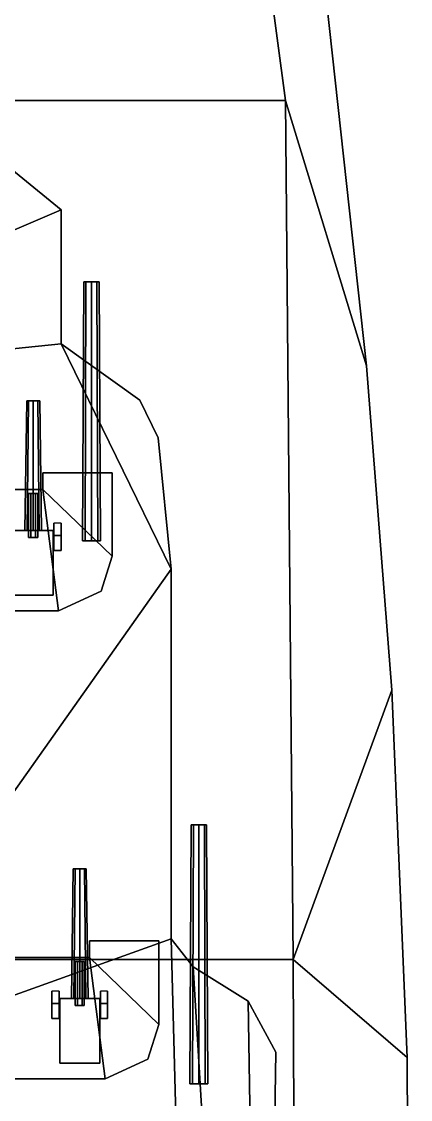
# Model space of a CAD drawing. Extents: x -13 to 13, y -77 to 74.
# Drawn here: x 7.41 to 13.42, y 6.37 to 23.02 of the extents above; entities that cross this region are included whole.
import ezdxf

# ---------------------------------------------------------------- set-up
doc = ezdxf.new("R2010")
doc.units = 0
doc.layers.get('0').update_dxf_attribs({"linetype": 'CONTINUOUS'})
for name, color, linetype in [('GUN', 1, 'CONTINUOUS'), ('SLEEVE', 5, 'CONTINUOUS'), ('SUPERSTRUCTURE', 3, 'CONTINUOUS'), ('TURRET', 2, 'CONTINUOUS')]:
    doc.layers.add(name, color=color, linetype=linetype)

msp = doc.modelspace()

# ---------------------------------------------------------------- linework, layer by layer
for points in [[(11.49, 21.8, 1.33), (12.74, 17.7, 1.33), (11.77, 26.53, 1.33), (11.23, 23.73, 1.33)], [(12.74, 17.7, 1.33), (12.74, 17.7), (11.77, 26.53), (11.77, 26.53, 1.33)], [(11.49, 21.8, 5.32), (11.23, 23.73, 5.31), (-11.23, 23.73, 5.31), (-11.49, 21.8, 5.32)], [(11.49, 21.8, 1.33), (11.23, 23.73, 1.33), (11.23, 23.73, 5.31), (11.49, 21.8, 5.32)], [(-11.49, 21.8, 5.32), (-11.61, 8.53, 5.21), (11.61, 8.53, 5.21), (11.49, 21.8, 5.32)], [(11.61, 8.53, 5.21), (11.61, 8.53, 1.33), (11.49, 21.8, 1.33), (11.49, 21.8, 5.32)], [(13.13, 12.69, 1.33), (12.74, 17.7, 1.33), (11.49, 21.8, 1.33), (11.61, 8.53, 1.33)], [(13.13, 12.69), (12.74, 17.7), (12.74, 17.7, 1.33), (13.13, 12.69, 1.33)], [(11.61, 8.53, 1.33), (13.37, 7.02, 1.33), (13.13, 12.69, 1.33), (11.61, 8.53, 1.33)], [(13.37, 7.02, 1.33), (13.37, 7.02), (13.13, 12.69), (13.13, 12.69, 1.33)], [(11.66, -3.69, 5.08), (11.61, 8.53, 5.21), (-11.61, 8.53, 5.21), (-11.66, -3.69, 5.08)], [(11.66, -3.69, 1.33), (11.61, 8.53, 1.33), (11.61, 8.53, 5.21), (11.66, -3.69, 5.08)], [(13.42, -4.53, 1.33), (13.37, 7.02, 1.33), (11.61, 8.53, 1.33), (11.66, -3.69, 1.33)], [(13.42, -4.53), (13.37, 7.02), (13.37, 7.02, 1.33), (13.42, -4.53, 1.33)]]:
    msp.add_3dface(points)
at = {"layer": 'GUN'}
for points in [[(8.37, 19, 6.31), (8.405, 19, 6.225), (8.391, 15, 6.211), (8.35, 15, 6.31)], [(8.405, 19, 6.395), (8.37, 19, 6.31), (8.35, 15, 6.31), (8.391, 15, 6.409)], [(8.61, 19, 6.31), (8.405, 19, 6.225), (8.37, 19, 6.31), (8.575, 19, 6.395)], [(8.575, 19, 6.395), (8.37, 19, 6.31), (8.405, 19, 6.395), (8.49, 19, 6.43)], [(8.405, 19, 6.225), (8.49, 19, 6.19), (8.49, 15, 6.17), (8.391, 15, 6.211)], [(8.49, 19, 6.43), (8.405, 19, 6.395), (8.391, 15, 6.409), (8.49, 15, 6.45)], [(8.575, 19, 6.225), (8.49, 19, 6.19), (8.405, 19, 6.225), (8.61, 19, 6.31)], [(8.49, 19, 6.19), (8.575, 19, 6.225), (8.589, 15, 6.211), (8.49, 15, 6.17)], [(8.575, 19, 6.395), (8.49, 19, 6.43), (8.49, 15, 6.45), (8.589, 15, 6.409)], [(8.575, 19, 6.225), (8.61, 19, 6.31), (8.63, 15, 6.31), (8.589, 15, 6.211)], [(8.61, 19, 6.31), (8.575, 19, 6.395), (8.589, 15, 6.409), (8.63, 15, 6.31)], [(7.519, 17.16, 8.861), (7.49, 17.16, 8.79), (7.46, 15.16, 8.79), (7.498, 15.16, 8.882)], [(7.49, 17.16, 8.79), (7.519, 17.16, 8.719), (7.498, 15.16, 8.698), (7.46, 15.16, 8.79)], [(7.661, 17.16, 8.861), (7.49, 17.16, 8.79), (7.519, 17.16, 8.861), (7.59, 17.16, 8.89)], [(7.69, 17.16, 8.79), (7.519, 17.16, 8.719), (7.49, 17.16, 8.79), (7.661, 17.16, 8.861)], [(7.59, 17.16, 8.89), (7.519, 17.16, 8.861), (7.498, 15.16, 8.882), (7.59, 15.16, 8.92)], [(7.519, 17.16, 8.719), (7.59, 17.16, 8.69), (7.59, 15.16, 8.66), (7.498, 15.16, 8.698)], [(7.661, 17.16, 8.719), (7.59, 17.16, 8.69), (7.519, 17.16, 8.719), (7.69, 17.16, 8.79)], [(7.661, 17.16, 8.861), (7.59, 17.16, 8.89), (7.59, 15.16, 8.92), (7.682, 15.16, 8.882)], [(7.59, 17.16, 8.69), (7.661, 17.16, 8.719), (7.682, 15.16, 8.698), (7.59, 15.16, 8.66)], [(7.69, 17.16, 8.79), (7.661, 17.16, 8.861), (7.682, 15.16, 8.882), (7.72, 15.16, 8.79)], [(7.661, 17.16, 8.719), (7.69, 17.16, 8.79), (7.72, 15.16, 8.79), (7.682, 15.16, 8.698)], [(10.065, 10.61, 6.335), (10.03, 10.61, 6.25), (10.01, 6.61, 6.25), (10.051, 6.61, 6.349)], [(10.03, 10.61, 6.25), (10.065, 10.61, 6.165), (10.051, 6.61, 6.151), (10.01, 6.61, 6.25)], [(10.27, 10.61, 6.25), (10.065, 10.61, 6.165), (10.03, 10.61, 6.25), (10.235, 10.61, 6.335)], [(10.235, 10.61, 6.335), (10.03, 10.61, 6.25), (10.065, 10.61, 6.335), (10.15, 10.61, 6.37)], [(10.15, 10.61, 6.37), (10.065, 10.61, 6.335), (10.051, 6.61, 6.349), (10.15, 6.61, 6.39)], [(10.065, 10.61, 6.165), (10.15, 10.61, 6.13), (10.15, 6.61, 6.11), (10.051, 6.61, 6.151)], [(10.235, 10.61, 6.165), (10.15, 10.61, 6.13), (10.065, 10.61, 6.165), (10.27, 10.61, 6.25)], [(10.235, 10.61, 6.335), (10.15, 10.61, 6.37), (10.15, 6.61, 6.39), (10.249, 6.61, 6.349)], [(10.15, 10.61, 6.13), (10.235, 10.61, 6.165), (10.249, 6.61, 6.151), (10.15, 6.61, 6.11)], [(10.27, 10.61, 6.25), (10.235, 10.61, 6.335), (10.249, 6.61, 6.349), (10.29, 6.61, 6.25)], [(10.235, 10.61, 6.165), (10.27, 10.61, 6.25), (10.29, 6.61, 6.25), (10.249, 6.61, 6.151)], [(8.21, 9.93, 8.79), (8.239, 9.93, 8.719), (8.218, 7.93, 8.698), (8.18, 7.93, 8.79)], [(8.239, 9.93, 8.861), (8.21, 9.93, 8.79), (8.18, 7.93, 8.79), (8.218, 7.93, 8.882)], [(8.41, 9.93, 8.79), (8.239, 9.93, 8.719), (8.21, 9.93, 8.79), (8.381, 9.93, 8.861)], [(8.381, 9.93, 8.861), (8.21, 9.93, 8.79), (8.239, 9.93, 8.861), (8.31, 9.93, 8.89)], [(8.239, 9.93, 8.719), (8.31, 9.93, 8.69), (8.31, 7.93, 8.66), (8.218, 7.93, 8.698)], [(8.31, 9.93, 8.89), (8.239, 9.93, 8.861), (8.218, 7.93, 8.882), (8.31, 7.93, 8.92)], [(8.381, 9.93, 8.719), (8.31, 9.93, 8.69), (8.239, 9.93, 8.719), (8.41, 9.93, 8.79)], [(8.31, 9.93, 8.69), (8.381, 9.93, 8.719), (8.402, 7.93, 8.698), (8.31, 7.93, 8.66)], [(8.381, 9.93, 8.861), (8.31, 9.93, 8.89), (8.31, 7.93, 8.92), (8.402, 7.93, 8.882)], [(8.381, 9.93, 8.719), (8.41, 9.93, 8.79), (8.44, 7.93, 8.79), (8.402, 7.93, 8.698)], [(8.41, 9.93, 8.79), (8.381, 9.93, 8.861), (8.402, 7.93, 8.882), (8.44, 7.93, 8.79)]]:
    msp.add_3dface(points, dxfattribs=at)
at = {"layer": 'SLEEVE'}
for points in [[(7.555, 15.73, 9.041), (7.52, 15.73, 8.98), (7.52, 15.05, 8.98), (7.555, 15.05, 9.041)], [(7.52, 15.73, 8.98), (7.555, 15.73, 8.919), (7.555, 15.05, 8.919), (7.52, 15.05, 8.98)], [(7.66, 15.73, 8.98), (7.52, 15.73, 8.98), (7.555, 15.73, 9.041), (7.625, 15.73, 9.041)], [(7.625, 15.73, 8.919), (7.555, 15.73, 8.919), (7.52, 15.73, 8.98), (7.66, 15.73, 8.98)], [(7.625, 15.73, 9.041), (7.555, 15.73, 9.041), (7.555, 15.05, 9.041), (7.625, 15.05, 9.041)], [(7.555, 15.73, 8.919), (7.625, 15.73, 8.919), (7.625, 15.05, 8.919), (7.555, 15.05, 8.919)], [(7.66, 15.73, 8.98), (7.625, 15.73, 9.041), (7.625, 15.05, 9.041), (7.66, 15.05, 8.98)], [(7.625, 15.73, 8.919), (7.66, 15.73, 8.98), (7.66, 15.05, 8.98), (7.625, 15.05, 8.919)], [(7.9, 15.16, 8.99), (7.9, 15.16, 8.58), (7.28, 15.16, 8.58), (7.28, 15.16, 8.99)], [(7.9, 15.16, 8.58), (7.9, 14.16, 8.58), (7.28, 14.16, 8.58), (7.28, 15.16, 8.58)], [(7.28, 15.16, 8.99), (7.28, 14.16, 8.99), (7.9, 14.16, 8.99), (7.9, 15.16, 8.99)], [(7.9, 14.16, 8.99), (7.9, 14.16, 8.58), (7.9, 15.16, 8.58), (7.9, 15.16, 8.99)], [(7.625, 15.05, 9.041), (7.555, 15.05, 9.041), (7.52, 15.05, 8.98), (7.66, 15.05, 8.98)], [(7.28, 14.16, 8.99), (7.28, 14.16, 8.58), (7.9, 14.16, 8.58), (7.9, 14.16, 8.99)], [(8.345, 8.5, 8.919), (8.275, 8.5, 8.919), (8.24, 8.5, 8.98), (8.38, 8.5, 8.98)], [(8.38, 8.5, 8.98), (8.24, 8.5, 8.98), (8.275, 8.5, 9.041), (8.345, 8.5, 9.041)], [(8.24, 8.5, 8.98), (8.275, 8.5, 8.919), (8.275, 7.82, 8.919), (8.24, 7.82, 8.98)], [(8.275, 8.5, 9.041), (8.24, 8.5, 8.98), (8.24, 7.82, 8.98), (8.275, 7.82, 9.041)], [(8.275, 8.5, 8.919), (8.345, 8.5, 8.919), (8.345, 7.82, 8.919), (8.275, 7.82, 8.919)], [(8.345, 8.5, 9.041), (8.275, 8.5, 9.041), (8.275, 7.82, 9.041), (8.345, 7.82, 9.041)], [(8.345, 8.5, 8.919), (8.38, 8.5, 8.98), (8.38, 7.82, 8.98), (8.345, 7.82, 8.919)], [(8.38, 8.5, 8.98), (8.345, 8.5, 9.041), (8.345, 7.82, 9.041), (8.38, 7.82, 8.98)], [(8.62, 7.93, 8.99), (8.62, 7.93, 8.58), (8, 7.93, 8.58), (8, 7.93, 8.99)], [(8, 7.93, 8.58), (8, 6.93, 8.58), (8, 6.93, 8.99), (8, 7.93, 8.99)], [(8.62, 7.93, 8.58), (8.62, 6.93, 8.58), (8, 6.93, 8.58), (8, 7.93, 8.58)], [(8, 7.93, 8.99), (8, 6.93, 8.99), (8.62, 6.93, 8.99), (8.62, 7.93, 8.99)], [(8.62, 6.93, 8.99), (8.62, 6.93, 8.58), (8.62, 7.93, 8.58), (8.62, 7.93, 8.99)], [(8.345, 7.82, 9.041), (8.275, 7.82, 9.041), (8.24, 7.82, 8.98), (8.38, 7.82, 8.98)], [(8, 6.93, 8.99), (8, 6.93, 8.58), (8.62, 6.93, 8.58), (8.62, 6.93, 8.99)]]:
    msp.add_3dface(points, dxfattribs=at)
at = {"layer": 'SUPERSTRUCTURE'}
for points in [[(6.72, 21.17, 7.4), (2.85, 20.29, 7.4), (3.76, 18.29, 7.4), (8.02, 20.11, 7.4)], [(6.72, 21.17, 5.31), (6.72, 21.17, 7.4), (8.02, 20.11, 7.4), (8.02, 20.11, 5.3)], [(8.02, 20.11, 7.4), (3.76, 18.29, 7.4), (4.31, 17.66, 7.4), (8.02, 18.04, 7.4)], [(8.02, 20.11, 5.3), (8.02, 20.11, 7.4), (8.02, 18.04, 7.4), (8.02, 18.04, 5.28)], [(9.72, 14.56, 7.4), (8.02, 18.04, 7.4), (4.31, 17.66, 7.4), (4.31, 6.91, 7.4)], [(8.02, 18.04, 5.28), (8.02, 18.04, 7.4), (9.24, 17.17, 7.4), (9.24, 17.17, 5.28)], [(9.24, 17.17, 7.4), (8.02, 18.04, 7.4), (9.72, 14.56, 7.4), (9.52, 16.59, 7.4)], [(9.24, 17.17, 5.28), (9.24, 17.17, 7.4), (9.52, 16.59, 7.4), (9.52, 16.59, 5.27)], [(9.52, 16.59, 5.27), (9.52, 16.59, 7.4), (9.72, 14.56, 7.4), (9.72, 14.56, 5.25)], [(9.72, 14.56, 7.4), (4.31, 6.91, 7.4), (4.31, 6.91, 7.4), (9.72, 8.85, 7.4)], [(9.72, 14.56, 5.25), (9.72, 14.56, 7.4), (9.72, 8.85, 7.4), (9.72, 8.85, 5.21)], [(10.04, -3.24, 7.4), (9.72, 8.85, 7.4), (4.31, 6.91, 7.4), (9.95, -3.69, 7.4)], [(9.72, 8.85, 5.21), (9.72, 8.85, 7.4), (10.06, 8.42, 7.4), (10.06, 8.42, 5.2)], [(9.72, 8.85, 7.4), (10.04, -3.24, 7.4), (10.73, -2.78, 7.4), (10.06, 8.42, 7.4)], [(10.06, 8.42, 5.2), (10.06, 8.42, 7.4), (10.91, 7.89, 7.4), (10.91, 7.89, 5.2)], [(10.06, 8.42, 7.4), (10.73, -2.78, 7.4), (11.07, -2.07, 7.4), (10.91, 7.89, 7.4)], [(10.91, 7.89, 5.2), (10.91, 7.89, 7.4), (11.34, 7.1, 7.4), (11.34, 7.1, 5.19)], [(11.34, 7.1, 7.4), (10.91, 7.89, 7.4), (11.07, -2.07, 7.4), (11.28, 3.08, 7.4)], [(11.34, 7.1, 5.19), (11.34, 7.1, 7.4), (11.28, 3.08, 7.4), (11.28, 3.08, 5.15)], [(9.95, -3.69, 7.4), (4.31, 6.91, 7.4), (-4.31, 6.91, 7.4), (-9.95, -3.69, 7.4)]]:
    msp.add_3dface(points, dxfattribs=at)
at = {"layer": 'TURRET'}
for points in [[(7.74, 15.79, 7.57), (8.81, 14.76, 7.57), (8.81, 16.05, 7.57), (7.74, 16.05, 7.57)], [(7.74, 16.05, 7.57), (8.81, 16.05, 7.57), (8.81, 16.05, 7.4), (7.74, 16.05, 7.4)], [(7.74, 16.05, 7.4), (7.74, 15.79, 7.4), (7.74, 15.79, 7.57), (7.74, 16.05, 7.57)], [(8.81, 16.05, 7.57), (8.81, 14.76, 7.57), (8.81, 14.76, 7.4), (8.81, 16.05, 7.4)], [(6.23, 13.92, 7.57), (7.98, 13.92, 7.57), (7.74, 15.79, 7.57), (6.23, 15.79, 7.57)], [(6.23, 15.79, 7.57), (7.74, 15.79, 7.57), (7.74, 15.79, 7.4), (6.23, 15.79, 7.4)], [(7.98, 13.92, 7.57), (8.64, 14.22, 7.57), (8.81, 14.76, 7.57), (7.74, 15.79, 7.57)], [(7.91, 15.27, 7.57), (7.91, 14.85, 7.57), (7.91, 14.85, 8.81), (7.91, 15.08, 8.58)], [(8.02, 15.08, 8.58), (8.02, 15.27, 7.57), (7.91, 15.27, 7.57), (7.91, 15.08, 8.58)], [(8.02, 14.85, 8.81), (8.02, 14.85, 7.57), (8.02, 15.27, 7.57), (8.02, 15.08, 8.58)], [(7.91, 15.08, 8.58), (7.91, 14.85, 8.81), (7.91, 14.85, 8.81), (7.91, 15.08, 8.81)], [(8.02, 15.08, 8.81), (8.02, 15.08, 8.58), (7.91, 15.08, 8.58), (7.91, 15.08, 8.81)], [(7.91, 15.08, 8.81), (7.91, 14.85, 8.81), (8.02, 14.85, 8.81), (8.02, 15.08, 8.81)], [(8.02, 14.85, 8.81), (8.02, 14.85, 8.81), (8.02, 15.08, 8.58), (8.02, 15.08, 8.81)], [(7.91, 14.85, 8.81), (7.91, 14.85, 7.57), (8.02, 14.85, 7.57), (8.02, 14.85, 8.81)], [(8.81, 14.76, 7.57), (8.64, 14.22, 7.57), (8.64, 14.22, 7.4), (8.81, 14.76, 7.4)], [(7.98, 13.92, 7.4), (8.64, 14.22, 7.4), (8.64, 14.22, 7.57), (7.98, 13.92, 7.57)], [(6.23, 13.92, 7.4), (7.98, 13.92, 7.4), (7.98, 13.92, 7.57), (6.23, 13.92, 7.57)], [(8.46, 8.82, 7.57), (9.53, 8.82, 7.57), (9.53, 8.82, 7.4), (8.46, 8.82, 7.4)], [(8.46, 8.56, 7.57), (9.53, 7.53, 7.57), (9.53, 8.82, 7.57), (8.46, 8.82, 7.57)], [(8.46, 8.82, 7.4), (8.46, 8.56, 7.4), (8.46, 8.56, 7.57), (8.46, 8.82, 7.57)], [(9.53, 8.82, 7.57), (9.53, 7.53, 7.57), (9.53, 7.53, 7.4), (9.53, 8.82, 7.4)], [(6.95, 6.69, 7.57), (8.7, 6.69, 7.57), (8.46, 8.56, 7.57), (6.95, 8.56, 7.57)], [(6.95, 8.56, 7.57), (8.46, 8.56, 7.57), (8.46, 8.56, 7.4), (6.95, 8.56, 7.4)], [(8.7, 6.69, 7.57), (9.36, 6.99, 7.57), (9.53, 7.53, 7.57), (8.46, 8.56, 7.57)], [(7.88, 8.04, 7.57), (7.88, 7.62, 7.57), (7.88, 7.62, 8.81), (7.88, 7.85, 8.58)], [(7.99, 7.85, 8.58), (7.99, 8.04, 7.57), (7.88, 8.04, 7.57), (7.88, 7.85, 8.58)], [(7.99, 7.62, 8.81), (7.99, 7.62, 7.57), (7.99, 8.04, 7.57), (7.99, 7.85, 8.58)], [(8.63, 8.04, 7.57), (8.63, 7.62, 7.57), (8.63, 7.62, 8.81), (8.63, 7.85, 8.58)], [(8.74, 7.85, 8.58), (8.74, 8.04, 7.57), (8.63, 8.04, 7.57), (8.63, 7.85, 8.58)], [(8.74, 7.62, 8.81), (8.74, 7.62, 7.57), (8.74, 8.04, 7.57), (8.74, 7.85, 8.58)], [(7.88, 7.85, 8.58), (7.88, 7.62, 8.81), (7.88, 7.62, 8.81), (7.88, 7.85, 8.81)], [(7.99, 7.85, 8.81), (7.99, 7.85, 8.58), (7.88, 7.85, 8.58), (7.88, 7.85, 8.81)], [(7.88, 7.85, 8.81), (7.88, 7.62, 8.81), (7.99, 7.62, 8.81), (7.99, 7.85, 8.81)], [(7.99, 7.62, 8.81), (7.99, 7.62, 8.81), (7.99, 7.85, 8.58), (7.99, 7.85, 8.81)], [(8.63, 7.85, 8.58), (8.63, 7.62, 8.81), (8.63, 7.62, 8.81), (8.63, 7.85, 8.81)], [(8.74, 7.85, 8.81), (8.74, 7.85, 8.58), (8.63, 7.85, 8.58), (8.63, 7.85, 8.81)], [(8.63, 7.85, 8.81), (8.63, 7.62, 8.81), (8.74, 7.62, 8.81), (8.74, 7.85, 8.81)], [(8.74, 7.62, 8.81), (8.74, 7.62, 8.81), (8.74, 7.85, 8.58), (8.74, 7.85, 8.81)], [(7.88, 7.62, 8.81), (7.88, 7.62, 7.57), (7.99, 7.62, 7.57), (7.99, 7.62, 8.81)], [(8.63, 7.62, 8.81), (8.63, 7.62, 7.57), (8.74, 7.62, 7.57), (8.74, 7.62, 8.81)], [(9.53, 7.53, 7.57), (9.36, 6.99, 7.57), (9.36, 6.99, 7.4), (9.53, 7.53, 7.4)], [(8.7, 6.69, 7.4), (9.36, 6.99, 7.4), (9.36, 6.99, 7.57), (8.7, 6.69, 7.57)], [(6.95, 6.69, 7.4), (8.7, 6.69, 7.4), (8.7, 6.69, 7.57), (6.95, 6.69, 7.57)]]:
    msp.add_3dface(points, dxfattribs=at)

doc.saveas('drawing.dxf')
